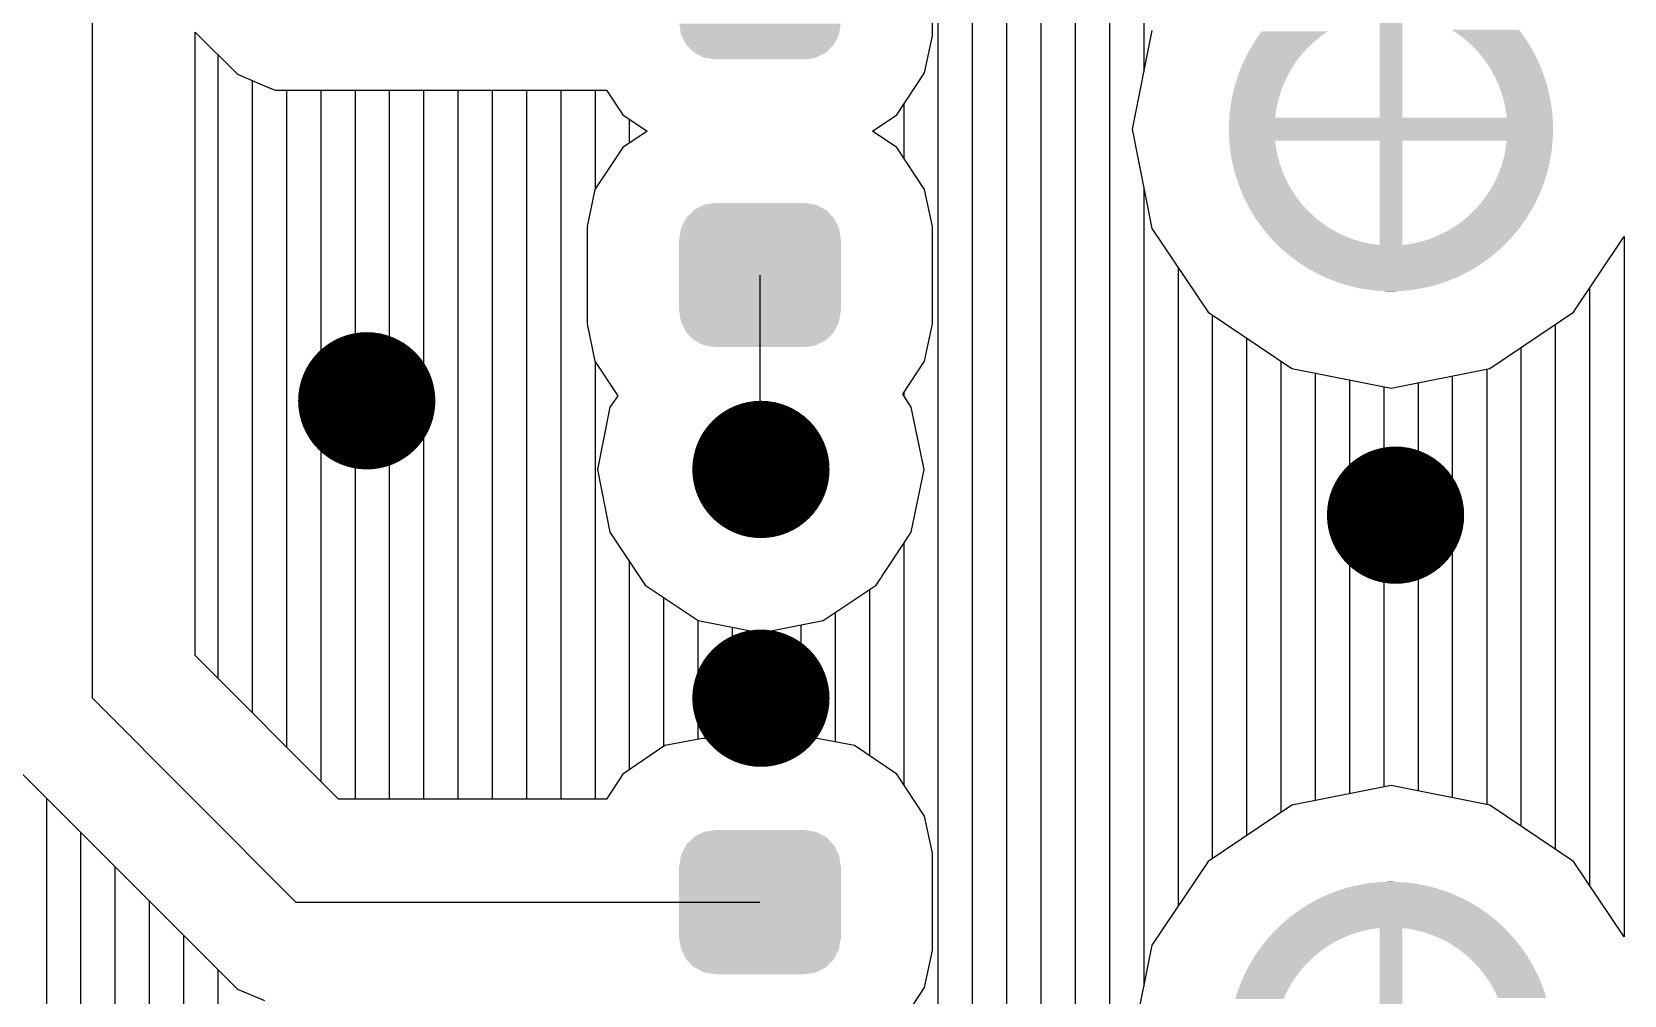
# Model space of a CAD drawing. Extents: x 295 to 953, y 10 to 290.
# Drawn here: x 852.72 to 867.32, y 213.39 to 222.22 of the extents above; entities that cross this region are included whole.
import ezdxf

# ---------------------------------------------------------------- set-up
doc = ezdxf.new("R2010")
doc.units = 0
doc.header["$LTSCALE"] = 5
doc.header["$MEASUREMENT"] = 0
doc.layers.get('0').update_dxf_attribs({"linetype": 'CONTINUOUS', "lineweight": 25})
doc.layers.add('DV-INT-A3_BOT', color=7, linetype='CONTINUOUS')

msp = doc.modelspace()

# ---------------------------------------------------------------- linework, layer by layer
at = {"const_width": 0.629}
for points in [[(856.105, 218.84, -1), (855.476, 218.84, -1)], [(859.718, 218.211, -1), (859.089, 218.211, -1)], [(865.535, 217.792, -1), (864.906, 217.792, -1)], [(859.718, 216.115, -1), (859.089, 216.115, -1)]]:
    msp.add_lwpolyline(points, format="xyb", close=True, dxfattribs=at)
for points in [[(860.12, 222.204), (860.135, 222.297), (858.669, 222.204), (858.655, 222.297)], [(865.283, 221.434), (865.283, 222.39), (865.074, 221.434), (865.074, 222.39)], [(860.118, 222.194), (860.12, 222.204), (858.674, 222.194), (858.669, 222.204)], [(860.074, 222.11), (860.118, 222.194), (858.714, 222.11), (858.674, 222.194)], [(864.471, 222.127), (864.502, 222.153), (863.925, 222.127), (863.943, 222.153)], [(864.502, 222.153), (864.543, 222.186), (863.943, 222.153), (863.965, 222.186)], [(864.543, 222.186), (864.549, 222.19), (863.965, 222.186), (863.968, 222.19)], [(864.549, 222.19), (864.598, 222.224), (863.968, 222.19), (863.993, 222.224)], [(866.376, 222.208), (866.352, 222.24), (865.783, 222.208), (865.733, 222.24)], [(866.387, 222.193), (866.376, 222.208), (865.803, 222.193), (865.783, 222.208)], [(866.401, 222.172), (866.387, 222.193), (865.832, 222.172), (865.803, 222.193)], [(866.427, 222.135), (866.401, 222.172), (865.877, 222.135), (865.832, 222.172)], [(860.07, 222.101), (860.074, 222.11), (858.722, 222.101), (858.714, 222.11)], [(860.001, 222.034), (860.07, 222.101), (858.786, 222.034), (858.722, 222.101)], [(859.995, 222.028), (860.001, 222.034), (858.799, 222.028), (858.786, 222.034)], [(859.907, 221.985), (859.995, 222.028), (858.879, 221.985), (858.799, 222.028)], [(864.335, 221.982), (864.354, 222.004), (863.845, 221.982), (863.855, 222.004)], [(864.354, 222.004), (864.373, 222.028), (863.855, 222.004), (863.868, 222.028)], [(864.373, 222.028), (864.408, 222.067), (863.868, 222.028), (863.889, 222.067)], [(864.408, 222.067), (864.414, 222.072), (863.889, 222.067), (863.892, 222.072)], [(864.414, 222.072), (864.457, 222.114), (863.892, 222.072), (863.918, 222.114)], [(864.457, 222.114), (864.471, 222.127), (863.918, 222.114), (863.925, 222.127)], [(866.427, 222.134), (866.427, 222.135), (865.878, 222.134), (865.877, 222.135)], [(866.452, 222.094), (866.427, 222.134), (865.922, 222.094), (865.878, 222.134)], [(866.464, 222.075), (866.452, 222.094), (865.941, 222.075), (865.922, 222.094)], [(866.477, 222.051), (866.464, 222.075), (865.964, 222.051), (865.941, 222.075)], [(866.498, 222.013), (866.477, 222.051), (865.997, 222.013), (865.964, 222.051)], [(866.501, 222.006), (866.498, 222.013), (866.003, 222.006), (865.997, 222.013)], [(866.524, 221.959), (866.501, 222.006), (866.039, 221.959), (866.003, 222.006)], [(859.901, 221.982), (859.907, 221.985), (858.899, 221.982), (858.879, 221.985)], [(859.808, 221.968), (859.901, 221.982), (858.982, 221.968), (858.899, 221.982)], [(864.238, 221.832), (864.263, 221.876), (863.781, 221.832), (863.797, 221.876)], [(864.263, 221.876), (864.267, 221.884), (863.797, 221.876), (863.8, 221.884)], [(864.267, 221.884), (864.3, 221.934), (863.8, 221.884), (863.822, 221.934)], [(864.3, 221.934), (864.305, 221.941), (863.822, 221.934), (863.825, 221.941)], [(864.305, 221.941), (864.335, 221.982), (863.825, 221.941), (863.845, 221.982)], [(866.529, 221.949), (866.524, 221.959), (866.046, 221.949), (866.039, 221.959)], [(866.546, 221.909), (866.529, 221.949), (866.073, 221.909), (866.046, 221.949)], [(866.556, 221.884), (866.546, 221.909), (866.089, 221.884), (866.073, 221.909)], [(866.566, 221.858), (866.556, 221.884), (866.105, 221.858), (866.089, 221.884)], [(866.581, 221.818), (866.566, 221.858), (866.126, 221.818), (866.105, 221.858)], [(864.169, 221.674), (864.187, 221.723), (863.733, 221.674), (863.746, 221.723)], [(864.187, 221.723), (864.196, 221.742), (863.746, 221.723), (863.751, 221.742)], [(864.196, 221.742), (864.211, 221.778), (863.751, 221.742), (863.763, 221.778)], [(864.211, 221.778), (864.227, 221.81), (863.763, 221.778), (863.773, 221.81)], [(864.227, 221.81), (864.238, 221.832), (863.773, 221.81), (863.781, 221.832)], [(866.585, 221.806), (866.581, 221.818), (866.133, 221.806), (866.126, 221.818)], [(866.603, 221.751), (866.585, 221.806), (866.158, 221.751), (866.133, 221.806)], [(866.618, 221.696), (866.603, 221.751), (866.18, 221.696), (866.158, 221.751)], [(864.135, 221.552), (864.148, 221.605), (863.71, 221.552), (863.719, 221.605)], [(864.148, 221.605), (864.15, 221.61), (863.719, 221.605), (863.72, 221.61)], [(864.15, 221.61), (864.167, 221.667), (863.72, 221.61), (863.732, 221.667)], [(864.167, 221.667), (864.169, 221.674), (863.732, 221.667), (863.733, 221.674)], [(866.621, 221.683), (866.618, 221.696), (866.184, 221.683), (866.18, 221.696)], [(866.631, 221.639), (866.621, 221.683), (866.199, 221.639), (866.184, 221.683)], [(866.637, 221.614), (866.631, 221.639), (866.206, 221.614), (866.199, 221.639)], [(866.642, 221.581), (866.637, 221.614), (866.215, 221.581), (866.206, 221.614)], [(866.648, 221.545), (866.642, 221.581), (866.223, 221.545), (866.215, 221.581)], [(866.662, 221.404), (866.66, 221.434), (863.695, 221.404), (863.697, 221.434)], [(864.117, 221.434), (864.121, 221.465), (863.697, 221.434), (863.699, 221.465)], [(864.121, 221.465), (864.125, 221.493), (863.699, 221.465), (863.702, 221.493)], [(864.125, 221.493), (864.132, 221.535), (863.702, 221.493), (863.707, 221.535)], [(864.132, 221.535), (864.135, 221.552), (863.707, 221.535), (863.71, 221.552)], [(866.651, 221.523), (866.648, 221.545), (866.227, 221.523), (866.223, 221.545)], [(866.657, 221.475), (866.651, 221.523), (866.235, 221.475), (866.227, 221.523)], [(866.658, 221.464), (866.657, 221.475), (866.237, 221.464), (866.235, 221.475)], [(866.66, 221.434), (866.658, 221.464), (866.24, 221.434), (866.237, 221.464)], [(866.664, 221.334), (866.663, 221.395), (863.693, 221.334), (863.694, 221.395)], [(866.664, 221.324), (866.664, 221.334), (863.693, 221.324), (863.693, 221.334)], [(866.663, 221.263), (866.664, 221.324), (863.694, 221.263), (863.693, 221.324)], [(866.663, 221.395), (866.662, 221.404), (863.694, 221.395), (863.695, 221.404)], [(866.662, 221.254), (866.663, 221.263), (863.695, 221.254), (863.694, 221.263)], [(866.66, 221.224), (866.662, 221.254), (863.697, 221.224), (863.695, 221.254)], [(864.12, 221.194), (864.117, 221.224), (863.699, 221.194), (863.697, 221.224)], [(864.122, 221.184), (864.12, 221.194), (863.7, 221.184), (863.699, 221.194)], [(864.13, 221.135), (864.122, 221.184), (863.706, 221.135), (863.7, 221.184)], [(864.134, 221.113), (864.13, 221.135), (863.709, 221.113), (863.706, 221.135)], [(865.283, 220.268), (865.283, 221.224), (865.074, 220.268), (865.074, 221.224)], [(866.647, 221.106), (866.65, 221.123), (866.222, 221.106), (866.225, 221.123)], [(866.65, 221.123), (866.655, 221.165), (866.225, 221.123), (866.232, 221.165)], [(866.655, 221.165), (866.658, 221.193), (866.232, 221.165), (866.236, 221.193)], [(866.658, 221.193), (866.66, 221.224), (866.236, 221.193), (866.24, 221.224)], [(864.142, 221.077), (864.134, 221.113), (863.715, 221.077), (863.709, 221.113)], [(864.151, 221.044), (864.142, 221.077), (863.72, 221.044), (863.715, 221.077)], [(864.158, 221.019), (864.151, 221.044), (863.726, 221.019), (863.72, 221.044)], [(864.173, 220.975), (864.158, 221.019), (863.736, 220.975), (863.726, 221.019)], [(864.177, 220.962), (864.173, 220.975), (863.739, 220.962), (863.736, 220.975)], [(866.611, 220.935), (866.624, 220.984), (866.17, 220.935), (866.188, 220.984)], [(866.624, 220.984), (866.625, 220.991), (866.188, 220.984), (866.19, 220.991)], [(866.625, 220.991), (866.637, 221.048), (866.19, 220.991), (866.207, 221.048)], [(866.637, 221.048), (866.638, 221.053), (866.207, 221.048), (866.209, 221.053)], [(866.638, 221.053), (866.647, 221.106), (866.209, 221.053), (866.222, 221.106)], [(864.199, 220.907), (864.177, 220.962), (863.754, 220.907), (863.739, 220.962)], [(864.224, 220.852), (864.199, 220.907), (863.772, 220.852), (863.754, 220.907)], [(864.231, 220.84), (864.224, 220.852), (863.776, 220.84), (863.772, 220.852)], [(864.252, 220.8), (864.231, 220.84), (863.791, 220.8), (863.776, 220.84)], [(866.56, 220.782), (866.576, 220.826), (866.094, 220.782), (866.119, 220.826)], [(866.576, 220.826), (866.584, 220.848), (866.119, 220.826), (866.13, 220.848)], [(866.584, 220.848), (866.594, 220.88), (866.13, 220.848), (866.146, 220.88)], [(866.594, 220.88), (866.606, 220.916), (866.146, 220.88), (866.161, 220.916)], [(866.606, 220.916), (866.611, 220.935), (866.161, 220.916), (866.17, 220.935)], [(864.268, 220.774), (864.252, 220.8), (863.801, 220.774), (863.791, 220.8)], [(864.284, 220.749), (864.268, 220.774), (863.811, 220.749), (863.801, 220.774)], [(864.311, 220.709), (864.284, 220.749), (863.828, 220.709), (863.811, 220.749)], [(864.318, 220.699), (864.311, 220.709), (863.833, 220.699), (863.828, 220.709)], [(864.354, 220.652), (864.318, 220.699), (863.856, 220.652), (863.833, 220.699)], [(866.513, 220.676), (866.532, 220.717), (866.022, 220.676), (866.052, 220.717)], [(866.532, 220.717), (866.535, 220.724), (866.052, 220.717), (866.057, 220.724)], [(866.535, 220.724), (866.557, 220.774), (866.057, 220.724), (866.09, 220.774)], [(866.557, 220.774), (866.56, 220.782), (866.09, 220.774), (866.094, 220.782)], [(860.068, 220.519), (860.004, 220.586), (858.72, 220.519), (858.789, 220.586)], [(860.004, 220.586), (859.991, 220.592), (858.789, 220.586), (858.795, 220.592)], [(859.991, 220.592), (859.911, 220.635), (858.795, 220.592), (858.882, 220.635)], [(859.911, 220.635), (859.891, 220.638), (858.882, 220.635), (858.889, 220.638)], [(859.891, 220.638), (859.808, 220.652), (858.889, 220.638), (858.982, 220.652)], [(864.36, 220.645), (864.354, 220.652), (863.859, 220.645), (863.856, 220.652)], [(864.393, 220.607), (864.36, 220.645), (863.88, 220.607), (863.859, 220.645)], [(864.416, 220.584), (864.393, 220.607), (863.893, 220.584), (863.88, 220.607)], [(864.435, 220.564), (864.416, 220.584), (863.905, 220.564), (863.893, 220.584)], [(864.479, 220.524), (864.435, 220.564), (863.93, 220.524), (863.905, 220.564)], [(866.432, 220.531), (866.439, 220.544), (865.886, 220.531), (865.9, 220.544)], [(866.439, 220.544), (866.465, 220.586), (865.9, 220.544), (865.943, 220.586)], [(866.465, 220.586), (866.468, 220.592), (865.943, 220.586), (865.949, 220.592)], [(866.468, 220.592), (866.489, 220.63), (865.949, 220.592), (865.984, 220.63)], [(866.489, 220.63), (866.502, 220.654), (865.984, 220.63), (866.003, 220.654)], [(866.502, 220.654), (866.513, 220.676), (866.003, 220.654), (866.022, 220.676)], [(860.135, 220.323), (860.121, 220.416), (858.655, 220.323), (858.67, 220.416)], [(860.121, 220.416), (860.116, 220.427), (858.67, 220.416), (858.672, 220.427)], [(860.116, 220.427), (860.076, 220.511), (858.672, 220.427), (858.716, 220.511)], [(860.076, 220.511), (860.068, 220.519), (858.716, 220.511), (858.72, 220.519)], [(864.48, 220.523), (864.479, 220.524), (863.93, 220.523), (863.93, 220.524)], [(864.525, 220.486), (864.48, 220.523), (863.956, 220.486), (863.93, 220.523)], [(864.554, 220.465), (864.525, 220.486), (863.97, 220.465), (863.956, 220.486)], [(864.574, 220.451), (864.554, 220.465), (863.981, 220.451), (863.97, 220.465)], [(864.624, 220.418), (864.574, 220.451), (864.005, 220.418), (863.981, 220.451)], [(864.64, 220.409), (864.624, 220.418), (864.012, 220.409), (864.005, 220.418)], [(864.676, 220.388), (864.64, 220.409), (864.029, 220.388), (864.012, 220.409)], [(864.729, 220.362), (864.676, 220.388), (864.051, 220.362), (864.029, 220.388)], [(866.317, 220.375), (866.34, 220.403), (865.655, 220.375), (865.708, 220.403)], [(866.34, 220.403), (866.35, 220.416), (865.708, 220.403), (865.729, 220.416)], [(866.35, 220.416), (866.364, 220.434), (865.729, 220.416), (865.759, 220.434)], [(866.364, 220.434), (866.389, 220.468), (865.759, 220.434), (865.808, 220.468)], [(866.389, 220.468), (866.392, 220.472), (865.808, 220.468), (865.814, 220.472)], [(866.392, 220.472), (866.414, 220.505), (865.814, 220.472), (865.855, 220.505)], [(866.414, 220.505), (866.432, 220.531), (865.855, 220.505), (865.886, 220.531)], [(860.137, 219.661), (860.137, 220.323), (858.653, 219.661), (858.653, 220.323)], [(864.747, 220.354), (864.729, 220.362), (864.057, 220.354), (864.051, 220.362)], [(864.784, 220.338), (864.747, 220.354), (864.072, 220.338), (864.057, 220.354)], [(864.84, 220.317), (864.784, 220.338), (864.091, 220.317), (864.072, 220.338)], [(864.891, 220.302), (864.84, 220.317), (864.105, 220.302), (864.091, 220.317)], [(864.898, 220.3), (864.891, 220.302), (864.107, 220.3), (864.105, 220.302)], [(864.956, 220.286), (864.898, 220.3), (864.121, 220.286), (864.107, 220.3)], [(865.014, 220.275), (864.956, 220.286), (864.132, 220.275), (864.121, 220.286)], [(865.074, 220.268), (865.014, 220.275), (864.139, 220.268), (864.132, 220.275)], [(866.209, 220.259), (866.218, 220.268), (864.148, 220.259), (864.139, 220.268)], [(866.202, 220.252), (866.209, 220.259), (864.155, 220.252), (864.148, 220.259)], [(866.157, 220.211), (866.202, 220.252), (864.2, 220.211), (864.155, 220.252)], [(866.218, 220.268), (866.221, 220.271), (865.283, 220.268), (865.313, 220.271)], [(866.221, 220.271), (866.23, 220.28), (865.313, 220.271), (865.372, 220.28)], [(866.23, 220.28), (866.243, 220.293), (865.372, 220.28), (865.431, 220.293)], [(866.243, 220.293), (866.258, 220.308), (865.431, 220.293), (865.489, 220.308)], [(866.258, 220.309), (866.275, 220.327), (865.489, 220.309), (865.545, 220.327)], [(866.258, 220.308), (866.258, 220.309), (865.489, 220.308), (865.489, 220.309)], [(866.275, 220.327), (866.295, 220.35), (865.545, 220.327), (865.601, 220.35)], [(866.295, 220.35), (866.306, 220.361), (865.601, 220.35), (865.626, 220.361)], [(866.306, 220.361), (866.317, 220.375), (865.626, 220.361), (865.655, 220.375)], [(866.15, 220.205), (866.157, 220.211), (864.207, 220.205), (864.2, 220.211)], [(866.103, 220.166), (866.15, 220.205), (864.255, 220.166), (864.207, 220.205)], [(866.095, 220.16), (866.103, 220.166), (864.262, 220.16), (864.255, 220.166)], [(866.046, 220.123), (866.095, 220.16), (864.311, 220.123), (864.262, 220.16)], [(866.038, 220.118), (866.046, 220.123), (864.318, 220.118), (864.311, 220.123)], [(865.988, 220.083), (866.038, 220.118), (864.369, 220.083), (864.318, 220.118)], [(865.98, 220.078), (865.988, 220.083), (864.377, 220.078), (864.369, 220.083)], [(865.928, 220.046), (865.98, 220.078), (864.429, 220.046), (864.377, 220.078)], [(865.92, 220.042), (865.928, 220.046), (864.437, 220.042), (864.429, 220.046)], [(865.866, 220.012), (865.92, 220.042), (864.491, 220.012), (864.437, 220.042)], [(865.858, 220.008), (865.866, 220.012), (864.499, 220.008), (864.491, 220.012)], [(865.803, 219.981), (865.858, 220.008), (864.555, 219.981), (864.499, 220.008)], [(865.794, 219.977), (865.803, 219.981), (864.562, 219.977), (864.555, 219.981)], [(865.738, 219.953), (865.794, 219.977), (864.619, 219.953), (864.562, 219.977)], [(865.729, 219.949), (865.738, 219.953), (864.627, 219.949), (864.619, 219.953)], [(865.672, 219.928), (865.729, 219.949), (864.685, 219.928), (864.627, 219.949)], [(865.663, 219.925), (865.672, 219.928), (864.694, 219.925), (864.685, 219.928)], [(865.605, 219.906), (865.663, 219.925), (864.753, 219.906), (864.694, 219.925)], [(865.596, 219.903), (865.605, 219.906), (864.761, 219.903), (864.753, 219.906)], [(865.537, 219.887), (865.596, 219.903), (864.821, 219.887), (864.761, 219.903)], [(865.527, 219.885), (865.537, 219.887), (864.829, 219.885), (864.821, 219.887)], [(865.468, 219.872), (865.527, 219.885), (864.89, 219.872), (864.829, 219.885)], [(865.458, 219.87), (865.468, 219.872), (864.898, 219.87), (864.89, 219.872)], [(865.399, 219.86), (865.458, 219.87), (864.96, 219.86), (864.898, 219.87)], [(865.388, 219.858), (865.399, 219.86), (864.967, 219.858), (864.96, 219.86)], [(865.329, 219.851), (865.388, 219.858), (865.03, 219.851), (864.967, 219.858)], [(865.317, 219.85), (865.329, 219.851), (865.038, 219.85), (865.03, 219.851)], [(865.258, 219.845), (865.317, 219.85), (865.101, 219.845), (865.038, 219.85)], [(865.243, 219.845), (865.258, 219.845), (865.108, 219.845), (865.101, 219.845)], [(865.188, 219.843), (865.243, 219.845), (865.177, 219.843), (865.108, 219.845)], [(865.179, 219.843), (865.188, 219.843), (865.179, 219.843), (865.177, 219.843)], [(860.12, 219.568), (860.135, 219.661), (858.669, 219.568), (858.655, 219.661)], [(860.118, 219.558), (860.12, 219.568), (858.674, 219.558), (858.669, 219.568)], [(860.074, 219.474), (860.118, 219.558), (858.714, 219.474), (858.674, 219.558)], [(860.07, 219.465), (860.074, 219.474), (858.722, 219.465), (858.714, 219.474)], [(860.001, 219.398), (860.07, 219.465), (858.786, 219.398), (858.722, 219.465)], [(859.995, 219.392), (860.001, 219.398), (858.799, 219.392), (858.786, 219.398)], [(859.907, 219.349), (859.995, 219.392), (858.879, 219.349), (858.799, 219.392)], [(859.901, 219.346), (859.907, 219.349), (858.899, 219.346), (858.879, 219.349)], [(859.808, 219.332), (859.901, 219.346), (858.982, 219.332), (858.899, 219.346)], [(860.004, 214.84), (859.991, 214.847), (858.789, 214.84), (858.795, 214.847)], [(859.991, 214.847), (859.911, 214.889), (858.795, 214.847), (858.882, 214.889)], [(859.911, 214.889), (859.891, 214.892), (858.882, 214.889), (858.889, 214.892)], [(859.891, 214.892), (859.808, 214.906), (858.889, 214.892), (858.982, 214.906)], [(860.116, 214.681), (860.076, 214.765), (858.672, 214.681), (858.716, 214.765)], [(860.076, 214.765), (860.068, 214.774), (858.716, 214.765), (858.72, 214.774)], [(860.068, 214.774), (860.004, 214.84), (858.72, 214.774), (858.789, 214.84)], [(860.137, 213.915), (860.137, 214.577), (858.653, 213.915), (858.653, 214.577)], [(860.135, 214.577), (860.121, 214.67), (858.655, 214.577), (858.67, 214.67)], [(860.121, 214.67), (860.116, 214.681), (858.67, 214.67), (858.672, 214.681)], [(865.528, 214.391), (865.467, 214.404), (864.83, 214.391), (864.889, 214.404)], [(865.467, 214.404), (865.459, 214.406), (864.889, 214.404), (864.899, 214.406)], [(865.459, 214.406), (865.397, 214.416), (864.899, 214.406), (864.958, 214.416)], [(865.397, 214.416), (865.39, 214.418), (864.958, 214.416), (864.969, 214.418)], [(865.39, 214.418), (865.327, 214.425), (864.969, 214.418), (865.028, 214.425)], [(865.327, 214.425), (865.319, 214.426), (865.028, 214.425), (865.04, 214.426)], [(865.319, 214.426), (865.256, 214.431), (865.04, 214.426), (865.099, 214.431)], [(865.256, 214.431), (865.249, 214.431), (865.099, 214.431), (865.114, 214.431)], [(865.249, 214.431), (865.18, 214.433), (865.114, 214.431), (865.169, 214.433)], [(865.18, 214.433), (865.179, 214.433), (865.169, 214.433), (865.179, 214.433)], [(865.92, 214.234), (865.866, 214.264), (864.437, 214.234), (864.491, 214.264)], [(865.866, 214.264), (865.858, 214.268), (864.491, 214.264), (864.499, 214.268)], [(865.858, 214.268), (865.802, 214.295), (864.499, 214.268), (864.554, 214.295)], [(865.802, 214.295), (865.795, 214.299), (864.554, 214.295), (864.563, 214.299)], [(865.795, 214.299), (865.738, 214.323), (864.563, 214.299), (864.619, 214.323)], [(865.738, 214.323), (865.73, 214.327), (864.619, 214.323), (864.628, 214.327)], [(865.73, 214.327), (865.672, 214.348), (864.628, 214.327), (864.685, 214.348)], [(865.672, 214.348), (865.664, 214.351), (864.685, 214.348), (864.694, 214.351)], [(865.664, 214.351), (865.604, 214.37), (864.694, 214.351), (864.752, 214.37)], [(865.604, 214.37), (865.596, 214.373), (864.752, 214.37), (864.761, 214.373)], [(865.596, 214.373), (865.536, 214.389), (864.761, 214.373), (864.82, 214.389)], [(865.536, 214.389), (865.528, 214.391), (864.82, 214.389), (864.83, 214.391)], [(866.102, 214.11), (866.095, 214.116), (864.254, 214.11), (864.262, 214.116)], [(866.095, 214.116), (866.046, 214.153), (864.262, 214.116), (864.311, 214.153)], [(866.046, 214.153), (866.039, 214.158), (864.311, 214.153), (864.319, 214.158)], [(866.039, 214.158), (865.988, 214.193), (864.319, 214.158), (864.369, 214.193)], [(865.988, 214.193), (865.98, 214.198), (864.369, 214.193), (864.377, 214.198)], [(865.98, 214.198), (865.928, 214.23), (864.377, 214.198), (864.429, 214.23)], [(865.928, 214.23), (865.92, 214.234), (864.429, 214.23), (864.437, 214.234)], [(864.812, 213.949), (864.868, 213.967), (864.082, 213.949), (864.099, 213.967)], [(864.868, 213.968), (864.926, 213.983), (864.099, 213.968), (864.114, 213.983)], [(864.868, 213.967), (864.868, 213.968), (864.099, 213.967), (864.099, 213.968)], [(864.926, 213.983), (864.985, 213.996), (864.114, 213.983), (864.127, 213.996)], [(864.985, 213.996), (865.044, 214.005), (864.127, 213.996), (864.136, 214.005)], [(865.044, 214.005), (865.074, 214.008), (864.136, 214.005), (864.139, 214.008)], [(866.218, 214.008), (866.209, 214.017), (864.139, 214.008), (864.148, 214.017)], [(866.209, 214.017), (866.202, 214.024), (864.148, 214.017), (864.155, 214.024)], [(866.202, 214.024), (866.157, 214.065), (864.155, 214.024), (864.2, 214.065)], [(866.157, 214.065), (866.15, 214.071), (864.2, 214.065), (864.207, 214.071)], [(866.15, 214.071), (866.102, 214.11), (864.207, 214.071), (864.254, 214.11)], [(865.283, 213.052), (865.283, 214.008), (865.074, 213.052), (865.074, 214.008)], [(866.225, 214.001), (866.218, 214.008), (865.343, 214.001), (865.283, 214.008)], [(866.236, 213.99), (866.225, 214.001), (865.401, 213.99), (865.343, 214.001)], [(866.25, 213.976), (866.236, 213.99), (865.46, 213.976), (865.401, 213.99)], [(866.252, 213.974), (866.25, 213.976), (865.466, 213.974), (865.46, 213.976)], [(866.266, 213.959), (866.252, 213.974), (865.517, 213.959), (865.466, 213.974)], [(860.12, 213.822), (860.135, 213.915), (858.669, 213.822), (858.655, 213.915)], [(860.118, 213.812), (860.12, 213.822), (858.674, 213.812), (858.669, 213.822)], [(864.549, 213.808), (864.598, 213.842), (863.968, 213.808), (863.993, 213.842)], [(864.598, 213.842), (864.628, 213.86), (863.993, 213.842), (864.007, 213.86)], [(864.628, 213.86), (864.649, 213.873), (864.007, 213.86), (864.017, 213.873)], [(864.649, 213.873), (864.702, 213.901), (864.017, 213.873), (864.04, 213.901)], [(864.702, 213.901), (864.731, 213.915), (864.04, 213.901), (864.051, 213.915)], [(864.731, 213.915), (864.756, 213.926), (864.051, 213.915), (864.062, 213.926)], [(864.756, 213.926), (864.812, 213.949), (864.062, 213.926), (864.082, 213.949)], [(866.285, 213.938), (866.266, 213.959), (865.573, 213.938), (865.517, 213.959)], [(866.3, 213.922), (866.285, 213.938), (865.61, 213.922), (865.573, 213.938)], [(866.306, 213.914), (866.3, 213.922), (865.628, 213.914), (865.61, 213.922)], [(866.328, 213.888), (866.306, 213.914), (865.681, 213.888), (865.628, 213.914)], [(866.345, 213.868), (866.328, 213.888), (865.717, 213.868), (865.681, 213.888)], [(866.352, 213.858), (866.345, 213.868), (865.733, 213.858), (865.717, 213.868)], [(866.376, 213.826), (866.352, 213.858), (865.783, 213.826), (865.733, 213.858)], [(866.387, 213.811), (866.376, 213.826), (865.803, 213.811), (865.783, 213.826)], [(860.074, 213.728), (860.118, 213.812), (858.714, 213.728), (858.674, 213.812)], [(860.07, 213.719), (860.074, 213.728), (858.722, 213.719), (858.714, 213.728)], [(860.001, 213.652), (860.07, 213.719), (858.786, 213.652), (858.722, 213.719)], [(864.373, 213.646), (864.408, 213.685), (863.868, 213.646), (863.889, 213.685)], [(864.408, 213.685), (864.414, 213.69), (863.889, 213.685), (863.892, 213.69)], [(864.414, 213.69), (864.457, 213.732), (863.892, 213.69), (863.918, 213.732)], [(864.457, 213.732), (864.471, 213.745), (863.918, 213.732), (863.925, 213.745)], [(864.471, 213.745), (864.502, 213.771), (863.925, 213.745), (863.943, 213.771)], [(864.502, 213.771), (864.543, 213.804), (863.943, 213.771), (863.965, 213.804)], [(864.543, 213.804), (864.549, 213.808), (863.965, 213.804), (863.968, 213.808)], [(866.401, 213.79), (866.387, 213.811), (865.832, 213.79), (865.803, 213.811)], [(866.427, 213.753), (866.401, 213.79), (865.877, 213.753), (865.832, 213.79)], [(866.427, 213.752), (866.427, 213.753), (865.878, 213.752), (865.877, 213.753)], [(866.452, 213.712), (866.427, 213.752), (865.922, 213.712), (865.878, 213.752)], [(866.464, 213.693), (866.452, 213.712), (865.941, 213.693), (865.922, 213.712)], [(866.477, 213.669), (866.464, 213.693), (865.964, 213.669), (865.941, 213.693)], [(859.995, 213.646), (860.001, 213.652), (858.799, 213.646), (858.786, 213.652)], [(859.907, 213.603), (859.995, 213.646), (858.879, 213.603), (858.799, 213.646)], [(859.901, 213.6), (859.907, 213.603), (858.899, 213.6), (858.879, 213.603)], [(859.808, 213.586), (859.901, 213.6), (858.982, 213.586), (858.899, 213.6)], [(864.267, 213.502), (864.3, 213.552), (863.8, 213.502), (863.822, 213.552)], [(864.3, 213.552), (864.305, 213.559), (863.822, 213.552), (863.825, 213.559)], [(864.305, 213.559), (864.335, 213.6), (863.825, 213.559), (863.845, 213.6)], [(864.335, 213.6), (864.354, 213.622), (863.845, 213.6), (863.855, 213.622)], [(864.354, 213.622), (864.373, 213.646), (863.855, 213.622), (863.868, 213.646)], [(866.498, 213.631), (866.477, 213.669), (865.997, 213.631), (865.964, 213.669)], [(866.501, 213.624), (866.498, 213.631), (866.003, 213.624), (865.997, 213.631)], [(866.524, 213.577), (866.501, 213.624), (866.039, 213.577), (866.003, 213.624)], [(866.529, 213.567), (866.524, 213.577), (866.046, 213.567), (866.039, 213.577)], [(866.546, 213.527), (866.529, 213.567), (866.073, 213.527), (866.046, 213.567)], [(866.556, 213.502), (866.546, 213.527), (866.089, 213.502), (866.073, 213.527)], [(864.196, 213.36), (864.211, 213.396), (863.751, 213.36), (863.763, 213.396)], [(864.211, 213.396), (864.227, 213.428), (863.763, 213.396), (863.773, 213.428)], [(864.227, 213.428), (864.238, 213.45), (863.773, 213.428), (863.781, 213.45)], [(864.238, 213.45), (864.263, 213.494), (863.781, 213.45), (863.797, 213.494)], [(864.263, 213.494), (864.267, 213.502), (863.797, 213.494), (863.8, 213.502)], [(866.566, 213.476), (866.556, 213.502), (866.105, 213.476), (866.089, 213.502)], [(866.581, 213.436), (866.566, 213.476), (866.126, 213.436), (866.105, 213.476)], [(866.585, 213.424), (866.581, 213.436), (866.133, 213.424), (866.126, 213.436)], [(866.603, 213.369), (866.585, 213.424), (866.158, 213.369), (866.133, 213.424)]]:
    msp.add_solid(points)
at = {"layer": 'DV-INT-A3_BOT'}
for p, q in [((861.029, 180.525), (861.029, 232.46)), ((861.344, 180.471), (861.344, 232.46)), ((861.658, 180.412), (861.658, 232.46)), ((861.972, 180.349), (861.972, 232.46)), ((862.287, 180.165), (862.287, 232.46)), ((862.601, 179.955), (862.601, 232.46)), ((853.276, 216.115), (853.276, 231.622)), ((862.915, 221.853), (862.915, 229.183)), ((860.975, 222.184), (860.975, 223.077)), ((854.219, 216.505), (854.219, 222.218)), ((854.219, 222.218), (854.605, 221.832)), ((860.904, 221.845), (860.975, 222.184)), ((862.987, 222.234), (862.806, 221.329)), ((854.429, 216.296), (854.429, 222.008)), ((854.605, 221.832), (854.852, 221.727)), ((854.743, 215.981), (854.743, 221.773)), ((854.852, 221.727), (854.952, 221.685)), ((860.648, 221.459), (860.904, 221.845)), ((854.952, 221.685), (855.325, 221.685)), ((855.057, 215.667), (855.057, 221.685)), ((855.325, 221.685), (857.987, 221.685)), ((855.372, 215.353), (855.372, 221.685)), ((855.686, 215.189), (855.686, 221.685)), ((856, 215.189), (856, 221.685)), ((856.315, 215.189), (856.315, 221.685)), ((856.629, 215.189), (856.629, 221.685)), ((856.943, 215.189), (856.943, 221.685)), ((857.258, 215.189), (857.258, 221.685)), ((857.572, 215.189), (857.572, 221.685)), ((857.886, 220.784), (857.886, 221.685)), ((857.987, 221.685), (858.138, 221.459)), ((860.715, 221.065), (860.715, 221.555)), ((858.138, 221.459), (858.36, 221.312)), ((858.2, 221.203), (858.2, 221.417)), ((860.426, 221.312), (860.648, 221.459)), ((858.36, 221.312), (858.138, 221.161)), ((860.648, 221.161), (860.426, 221.312)), ((862.806, 221.329), (862.987, 220.42)), ((858.138, 221.161), (857.882, 220.776)), ((860.904, 220.776), (860.648, 221.161)), ((857.882, 220.776), (857.811, 220.436)), ((860.975, 220.436), (860.904, 220.776)), ((862.915, 213.471), (862.915, 220.801)), ((857.811, 220.436), (857.811, 219.544)), ((860.975, 219.544), (860.975, 220.436)), ((862.987, 220.42), (863.502, 219.653)), ((866.851, 219.653), (867.316, 220.344)), ((867.316, 220.344), (867.316, 213.928)), ((859.395, 219.992), (859.395, 218.219)), ((863.23, 214.209), (863.23, 220.063)), ((867.002, 214.401), (867.002, 219.875)), ((857.811, 219.544), (857.882, 219.204)), ((860.904, 219.204), (860.975, 219.544)), ((863.502, 219.653), (864.269, 219.137)), ((863.544, 214.649), (863.544, 219.627)), ((866.084, 219.137), (866.851, 219.653)), ((866.687, 214.732), (866.687, 219.539)), ((863.858, 214.858), (863.858, 219.414)), ((866.373, 214.942), (866.373, 219.33)), ((857.882, 219.204), (858.092, 218.886)), ((857.886, 215.189), (857.886, 219.2)), ((860.703, 218.902), (860.904, 219.204)), ((864.173, 215.068), (864.173, 219.204)), ((864.269, 219.137), (865.179, 218.957)), ((864.487, 215.177), (864.487, 219.095)), ((865.179, 218.957), (866.084, 219.137)), ((866.059, 215.139), (866.059, 219.133)), ((864.801, 215.24), (864.801, 219.032)), ((865.116, 215.302), (865.116, 218.97)), ((865.43, 215.265), (865.43, 219.007)), ((865.744, 215.202), (865.744, 219.07)), ((858.092, 218.886), (858.02, 218.781)), ((860.782, 218.781), (860.703, 218.902)), ((860.715, 218.886), (860.715, 218.915)), ((858.02, 218.781), (857.907, 218.211)), ((860.9, 218.211), (860.782, 218.781)), ((857.907, 218.211), (858.02, 217.637)), ((859.395, 218.219), (859.403, 218.211)), ((860.782, 217.637), (860.9, 218.211)), ((858.02, 217.637), (858.343, 217.151)), ((860.459, 217.151), (860.782, 217.637)), ((860.715, 215.323), (860.715, 217.532)), ((858.2, 215.462), (858.2, 217.369)), ((858.343, 217.151), (858.829, 216.828)), ((858.515, 215.671), (858.515, 217.037)), ((859.973, 216.828), (860.459, 217.151)), ((860.401, 215.587), (860.401, 217.109)), ((860.086, 215.713), (860.086, 216.899)), ((858.829, 215.738), (858.829, 216.828)), ((858.829, 216.828), (859.403, 216.715)), ((859.143, 215.747), (859.143, 216.765)), ((859.403, 216.715), (859.973, 216.828)), ((859.772, 215.747), (859.772, 216.786)), ((859.458, 215.747), (859.458, 216.723)), ((855.531, 215.189), (854.219, 216.505)), ((855.141, 214.246), (853.276, 216.115)), ((858.867, 215.747), (858.523, 215.68)), ((859.919, 215.747), (858.867, 215.747)), ((860.262, 215.68), (859.919, 215.747)), ((852.476, 215.579), (854.605, 213.45)), ((858.523, 215.68), (858.138, 215.42)), ((860.648, 215.42), (860.262, 215.68)), ((858.138, 215.42), (857.987, 215.189)), ((860.904, 215.034), (860.648, 215.42)), ((865.179, 215.315), (864.269, 215.135)), ((866.084, 215.135), (865.179, 215.315)), ((852.857, 185.597), (852.857, 215.198)), ((857.987, 215.189), (855.531, 215.189)), ((864.269, 215.135), (863.502, 214.619)), ((866.851, 214.619), (866.084, 215.135)), ((860.975, 214.695), (860.904, 215.034)), ((853.171, 204.565), (853.171, 214.883)), ((853.486, 205.085), (853.486, 214.569)), ((860.975, 213.802), (860.975, 214.695)), ((863.502, 214.619), (862.987, 213.852)), ((867.316, 213.928), (866.851, 214.619)), ((853.8, 205.399), (853.8, 214.255)), ((855.141, 214.246), (859.395, 214.246)), ((854.114, 205.713), (854.114, 213.94)), ((862.987, 213.852), (862.806, 212.947)), ((860.904, 213.463), (860.975, 213.802)), ((854.429, 206.028), (854.429, 213.626)), ((854.605, 213.45), (854.852, 213.345)), ((860.648, 213.077), (860.904, 213.463))]:
    msp.add_line(p, q, dxfattribs=at)

doc.saveas('drawing.dxf')
